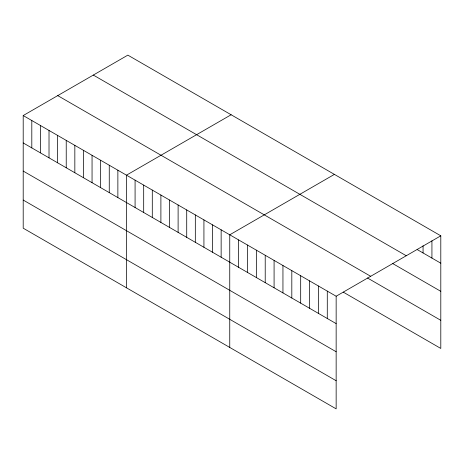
<?xml version="1.0" encoding="UTF-8"?>
<svg xmlns="http://www.w3.org/2000/svg" width="464" height="464" viewBox="0 0 464 464"><rect width="100%" height="100%" fill="white"/><g stroke="black" fill="none" stroke-linecap="round" stroke-linejoin="round"><path stroke-width="0.7" d="M23.2 115.553L336.151 296.229L336.151 408.865L23.2 228.184L23.2 115.553L127.849 55.135L440.8 235.816L440.8 348.447L343.261 292.134M231.124 114.759L126.475 175.177L126.475 287.813M334.399 174.383L229.75 234.801L229.75 347.437M336.151 296.229L440.8 235.816M417.153 249.545L440.8 263.198M93.316 75.069L406.267 255.751M392.329 263.343L440.8 291.328M57.733 95.613L370.684 276.295M367.5 277.994L440.8 320.317M23.2 142.935L336.151 323.617M23.2 171.065L336.151 351.747M23.2 200.054L336.151 380.735M431.932 240.781L431.932 258.077M423.064 245.752L423.064 252.955M327.282 291.114L327.282 318.495M318.42 285.992L318.42 313.374M309.552 280.877L309.552 308.258M300.684 275.755L300.684 303.137M291.815 270.634L291.815 298.016M282.947 265.518L282.947 292.9M274.085 260.397L274.085 287.779M265.217 255.275L265.217 282.657M256.348 250.16L256.348 277.542M247.48 245.038L247.48 272.42M238.618 239.917L238.618 267.305M221.142 229.831L221.142 257.213M212.535 224.86L212.535 252.248M203.928 219.895L203.928 247.277M195.321 214.925L195.321 242.307M186.719 209.954L186.719 237.336M178.112 204.989L178.112 232.371M169.505 200.019L169.505 227.401M160.898 195.048L160.898 222.43M152.291 190.083L152.291 217.465M143.689 185.113L143.689 212.495M135.082 180.142L135.082 207.524M117.868 170.207L117.868 197.589M109.26 165.236L109.26 192.618M100.653 160.271L100.653 187.653M92.052 155.301L92.052 182.683M83.445 150.33L83.445 177.712M74.837 145.365L74.837 172.747M66.23 140.395L66.23 167.777M57.623 135.424L57.623 162.806M49.016 130.459L49.016 157.841M40.414 125.489L40.414 152.871M31.807 120.518L31.807 147.9"/></g></svg>
